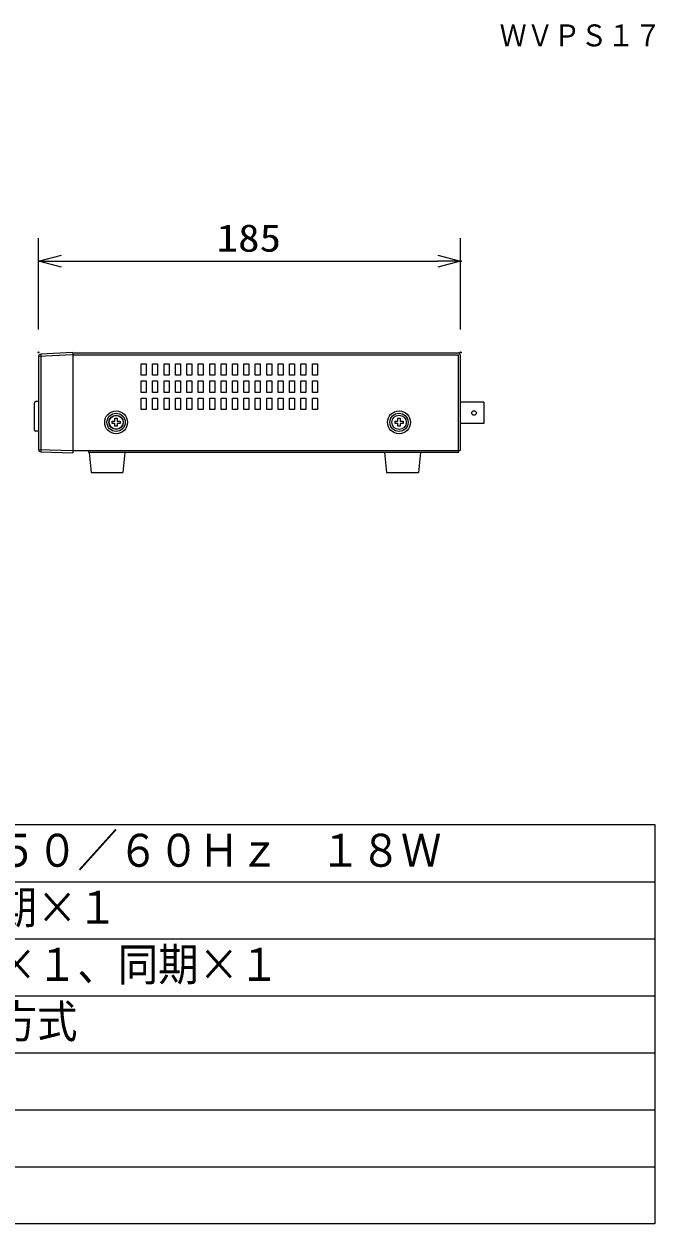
# Model space of a CAD drawing. Units: millimetres, scale not verified. Extents: x -63 to 63, y -57 to 57.
# Drawn here: x 7.2 to 62.5, y -56.5 to 48.7 of the extents above; entities that cross this region are included whole.
import ezdxf
from ezdxf.enums import TextEntityAlignment as Align

# ---------------------------------------------------------------- set-up
doc = ezdxf.new("R2010")
doc.units = ezdxf.units.MM
doc.header["$LTSCALE"] = 0.190236
doc.header["$PDMODE"] = 32
doc.header["$PDSIZE"] = 0.0951
for name, color, linetype in [('0-0_WAKU', 3, 'Continuous'), ('0-1_MOJI1', 7, 'Continuous'), ('0-2_GAIKEI', 1, 'Continuous'), ('0-3_TOUROKU', 1, 'Continuous')]:
    doc.layers.add(name, color=color, linetype=linetype)
doc.styles.add('ＭＳ ゴシック', font='')
doc.styles.get('ＭＳ ゴシック').set_extended_font_data('MS Gothic')

# ---------------------------------------------------------------- blocks, each defined once
blk = doc.blocks.new('_OPEN30')
at = {"layer": '0-1_MOJI1'}
blk.add_line((0, 0), (-1, 0), dxfattribs=at)
blk.add_lwpolyline([(-1, 0.26795), (0, 0), (-1, -0.26795)], dxfattribs=at)

msp = doc.modelspace()

# ---------------------------------------------------------------- linework, layer by layer
at = {"layer": '0-0_WAKU'}
for p, q in [((8.4809, 21.8849), (8.4809, 29.8849)), ((45.481, 21.8849), (45.481, 29.8849)), ((10.4809, 27.8849), (43.481, 27.8849))]:
    msp.add_line(p, q, dxfattribs=at)
at = {"layer": '0-0_WAKU', "color": 4}
for p, q in [((-62.5001, -21.5), (62.5001, -21.5)), ((62.5001, -21.5), (62.5001, -56.5001)), ((62.5001, -56.5001), (-62.5001, -56.5001))]:
    msp.add_line(p, q, dxfattribs=at)
at = {"layer": '0-0_WAKU', "color": 1}
for p, q in [((-62.5001, -26.5), (62.5001, -26.5)), ((-62.5001, -31.5001), (62.5001, -31.5001)), ((-62.5001, -36.5001), (62.5001, -36.5001)), ((-62.5001, -41.5001), (62.5001, -41.5001)), ((-62.5001, -46.5001), (62.5001, -46.5001)), ((-62.5001, -51.5001), (62.5001, -51.5001))]:
    msp.add_line(p, q, dxfattribs=at)
at = {"layer": '0-1_MOJI1'}
for p in [(45.481, 27.8849), (8.4809, 19.8849), (45.481, 19.8849)]:
    msp.add_point(p, dxfattribs=at)
at = {"layer": '0-2_GAIKEI'}
for p, q in [((11.4809, 19.6817), (8.4809, 19.5245)), ((8.6704, 19.7342), (8.6704, 11.1752)), ((11.4809, 19.6815), (45.281, 19.6815)), ((45.281, 11.2815), (45.281, 19.6815)), ((17.4809, 17.8815), (17.4809, 18.8815)), ((17.4809, 18.8815), (17.9209, 18.8815)), ((17.9209, 17.8815), (17.4809, 17.8815)), ((17.9209, 18.8815), (17.9209, 17.8815)), ((18.4809, 17.8815), (18.4809, 18.8815)), ((18.4809, 18.8815), (18.9209, 18.8815)), ((18.9209, 17.8815), (18.4809, 17.8815)), ((18.9209, 18.8815), (18.9209, 17.8815)), ((19.4809, 17.8815), (19.4809, 18.8815)), ((19.4809, 18.8815), (19.9209, 18.8815)), ((19.9209, 17.8815), (19.4809, 17.8815)), ((19.9209, 18.8815), (19.9209, 17.8815)), ((20.4809, 17.8815), (20.4809, 18.8815)), ((20.4809, 18.8815), (20.9209, 18.8815)), ((20.9209, 17.8815), (20.4809, 17.8815)), ((20.9209, 18.8815), (20.9209, 17.8815)), ((21.4809, 17.8815), (21.4809, 18.8815)), ((21.4809, 18.8815), (21.9209, 18.8815)), ((21.9209, 17.8815), (21.4809, 17.8815)), ((21.9209, 18.8815), (21.9209, 17.8815)), ((22.4809, 17.8815), (22.4809, 18.8815)), ((22.4809, 18.8815), (22.9209, 18.8815)), ((22.9209, 17.8815), (22.4809, 17.8815)), ((22.9209, 18.8815), (22.9209, 17.8815)), ((23.4809, 17.8815), (23.4809, 18.8815)), ((23.4809, 18.8815), (23.9209, 18.8815)), ((23.9209, 17.8815), (23.4809, 17.8815)), ((23.9209, 18.8815), (23.9209, 17.8815)), ((24.4809, 17.8815), (24.4809, 18.8815)), ((24.4809, 18.8815), (24.9209, 18.8815)), ((24.9209, 17.8815), (24.4809, 17.8815)), ((24.9209, 18.8815), (24.9209, 17.8815)), ((25.4809, 17.8815), (25.4809, 18.8815)), ((25.4809, 18.8815), (25.9209, 18.8815)), ((25.9209, 17.8815), (25.4809, 17.8815)), ((25.9209, 18.8815), (25.9209, 17.8815)), ((26.4809, 17.8815), (26.4809, 18.8815)), ((26.4809, 18.8815), (26.9209, 18.8815)), ((26.9209, 17.8815), (26.4809, 17.8815)), ((26.9209, 18.8815), (26.9209, 17.8815)), ((27.4809, 18.8815), (27.9209, 18.8815)), ((27.4809, 17.8815), (27.4809, 18.8815)), ((27.9209, 17.8815), (27.4809, 17.8815)), ((27.9209, 18.8815), (27.9209, 17.8815)), ((28.4809, 18.8815), (28.9209, 18.8815)), ((28.4809, 17.8815), (28.4809, 18.8815)), ((28.9209, 17.8815), (28.4809, 17.8815)), ((28.9209, 18.8815), (28.9209, 17.8815)), ((29.4809, 18.8815), (29.9209, 18.8815)), ((29.4809, 17.8815), (29.4809, 18.8815)), ((29.9209, 17.8815), (29.4809, 17.8815)), ((29.9209, 18.8815), (29.9209, 17.8815)), ((30.4809, 18.8815), (30.9209, 18.8815)), ((30.4809, 17.8815), (30.4809, 18.8815)), ((30.9209, 17.8815), (30.4809, 17.8815)), ((30.9209, 18.8815), (30.9209, 17.8815)), ((31.4809, 18.8815), (31.921, 18.8815)), ((31.4809, 17.8815), (31.4809, 18.8815)), ((31.921, 17.8815), (31.4809, 17.8815)), ((31.921, 18.8815), (31.921, 17.8815)), ((32.481, 18.8815), (32.921, 18.8815)), ((32.481, 17.8815), (32.481, 18.8815)), ((32.921, 17.8815), (32.481, 17.8815)), ((32.921, 18.8815), (32.921, 17.8815)), ((17.4809, 16.3815), (17.4809, 17.3815)), ((17.4809, 17.3815), (17.9209, 17.3815)), ((17.9209, 17.3815), (17.9209, 16.3815)), ((18.4809, 16.3815), (18.4809, 17.3815)), ((18.4809, 17.3815), (18.9209, 17.3815)), ((18.9209, 17.3815), (18.9209, 16.3815)), ((19.4809, 16.3815), (19.4809, 17.3815)), ((19.4809, 17.3815), (19.9209, 17.3815)), ((19.9209, 17.3815), (19.9209, 16.3815)), ((20.4809, 16.3815), (20.4809, 17.3815)), ((20.4809, 17.3815), (20.9209, 17.3815)), ((20.9209, 17.3815), (20.9209, 16.3815)), ((21.4809, 16.3815), (21.4809, 17.3815)), ((21.4809, 17.3815), (21.9209, 17.3815)), ((21.9209, 17.3815), (21.9209, 16.3815)), ((22.4809, 16.3815), (22.4809, 17.3815)), ((22.4809, 17.3815), (22.9209, 17.3815)), ((22.9209, 17.3815), (22.9209, 16.3815)), ((23.4809, 16.3815), (23.4809, 17.3815)), ((23.4809, 17.3815), (23.9209, 17.3815)), ((23.9209, 17.3815), (23.9209, 16.3815)), ((24.4809, 16.3815), (24.4809, 17.3815)), ((24.4809, 17.3815), (24.9209, 17.3815)), ((24.9209, 17.3815), (24.9209, 16.3815)), ((25.4809, 16.3815), (25.4809, 17.3815)), ((25.4809, 17.3815), (25.9209, 17.3815)), ((25.9209, 17.3815), (25.9209, 16.3815)), ((26.4809, 16.3815), (26.4809, 17.3815)), ((26.4809, 17.3815), (26.9209, 17.3815)), ((26.9209, 17.3815), (26.9209, 16.3815)), ((27.4809, 16.3815), (27.4809, 17.3815)), ((27.4809, 17.3815), (27.9209, 17.3815)), ((27.9209, 17.3815), (27.9209, 16.3815)), ((28.4809, 17.3815), (28.9209, 17.3815)), ((28.4809, 16.3815), (28.4809, 17.3815)), ((28.9209, 17.3815), (28.9209, 16.3815)), ((29.4809, 17.3815), (29.9209, 17.3815)), ((29.4809, 16.3815), (29.4809, 17.3815)), ((29.9209, 17.3815), (29.9209, 16.3815)), ((30.4809, 17.3815), (30.9209, 17.3815)), ((30.4809, 16.3815), (30.4809, 17.3815)), ((30.9209, 17.3815), (30.9209, 16.3815)), ((31.4809, 17.3815), (31.921, 17.3815)), ((31.4809, 16.3815), (31.4809, 17.3815)), ((31.921, 17.3815), (31.921, 16.3815)), ((32.481, 17.3815), (32.921, 17.3815)), ((32.481, 16.3815), (32.481, 17.3815)), ((32.921, 17.3815), (32.921, 16.3815)), ((17.9209, 16.3815), (17.4809, 16.3815)), ((17.4809, 14.8815), (17.4809, 15.8815)), ((17.4809, 15.8815), (17.9209, 15.8815)), ((17.9209, 15.8815), (17.9209, 14.8815)), ((18.9209, 16.3815), (18.4809, 16.3815)), ((18.4809, 14.8815), (18.4809, 15.8815)), ((18.4809, 15.8815), (18.9209, 15.8815)), ((18.9209, 15.8815), (18.9209, 14.8815)), ((19.9209, 16.3815), (19.4809, 16.3815)), ((19.4809, 14.8815), (19.4809, 15.8815)), ((19.4809, 15.8815), (19.9209, 15.8815)), ((19.9209, 15.8815), (19.9209, 14.8815)), ((20.9209, 16.3815), (20.4809, 16.3815)), ((20.4809, 14.8815), (20.4809, 15.8815)), ((20.4809, 15.8815), (20.9209, 15.8815)), ((20.9209, 15.8815), (20.9209, 14.8815)), ((21.9209, 16.3815), (21.4809, 16.3815)), ((21.4809, 14.8815), (21.4809, 15.8815)), ((21.4809, 15.8815), (21.9209, 15.8815)), ((21.9209, 15.8815), (21.9209, 14.8815)), ((22.9209, 16.3815), (22.4809, 16.3815)), ((22.4809, 14.8815), (22.4809, 15.8815)), ((22.4809, 15.8815), (22.9209, 15.8815)), ((22.9209, 15.8815), (22.9209, 14.8815)), ((23.9209, 16.3815), (23.4809, 16.3815)), ((23.4809, 14.8815), (23.4809, 15.8815)), ((23.4809, 15.8815), (23.9209, 15.8815)), ((23.9209, 15.8815), (23.9209, 14.8815)), ((24.9209, 16.3815), (24.4809, 16.3815)), ((24.4809, 14.8815), (24.4809, 15.8815)), ((24.4809, 15.8815), (24.9209, 15.8815)), ((24.9209, 15.8815), (24.9209, 14.8815)), ((25.9209, 16.3815), (25.4809, 16.3815)), ((25.4809, 14.8815), (25.4809, 15.8815)), ((25.4809, 15.8815), (25.9209, 15.8815)), ((25.9209, 15.8815), (25.9209, 14.8815)), ((26.9209, 16.3815), (26.4809, 16.3815)), ((26.4809, 14.8815), (26.4809, 15.8815)), ((26.4809, 15.8815), (26.9209, 15.8815)), ((26.9209, 15.8815), (26.9209, 14.8815)), ((27.9209, 16.3815), (27.4809, 16.3815)), ((27.4809, 14.8815), (27.4809, 15.8815)), ((27.4809, 15.8815), (27.9209, 15.8815)), ((27.9209, 15.8815), (27.9209, 14.8815)), ((28.9209, 16.3815), (28.4809, 16.3815)), ((28.4809, 14.8815), (28.4809, 15.8815)), ((28.4809, 15.8815), (28.9209, 15.8815)), ((28.9209, 15.8815), (28.9209, 14.8815)), ((29.9209, 16.3815), (29.4809, 16.3815)), ((29.4809, 14.8815), (29.4809, 15.8815)), ((29.4809, 15.8815), (29.9209, 15.8815)), ((29.9209, 15.8815), (29.9209, 14.8815)), ((30.9209, 16.3815), (30.4809, 16.3815)), ((30.4809, 15.8815), (30.9209, 15.8815)), ((30.4809, 14.8815), (30.4809, 15.8815)), ((30.9209, 15.8815), (30.9209, 14.8815)), ((31.921, 16.3815), (31.4809, 16.3815)), ((31.4809, 15.8815), (31.921, 15.8815)), ((31.4809, 14.8815), (31.4809, 15.8815)), ((31.921, 15.8815), (31.921, 14.8815)), ((32.921, 16.3815), (32.481, 16.3815)), ((32.481, 15.8815), (32.921, 15.8815)), ((32.481, 14.8815), (32.481, 15.8815)), ((32.921, 15.8815), (32.921, 14.8815)), ((8.1209, 13.0815), (8.1209, 15.4815)), ((8.4809, 15.5815), (8.2209, 15.5815)), ((17.9209, 14.8815), (17.4809, 14.8815)), ((18.9209, 14.8815), (18.4809, 14.8815)), ((19.9209, 14.8815), (19.4809, 14.8815)), ((20.9209, 14.8815), (20.4809, 14.8815)), ((21.9209, 14.8815), (21.4809, 14.8815)), ((22.9209, 14.8815), (22.4809, 14.8815)), ((23.9209, 14.8815), (23.4809, 14.8815)), ((24.9209, 14.8815), (24.4809, 14.8815)), ((25.9209, 14.8815), (25.4809, 14.8815)), ((26.9209, 14.8815), (26.4809, 14.8815)), ((27.9209, 14.8815), (27.4809, 14.8815)), ((28.9209, 14.8815), (28.4809, 14.8815)), ((29.9209, 14.8815), (29.4809, 14.8815)), ((30.9209, 14.8815), (30.4809, 14.8815)), ((31.921, 14.8815), (31.4809, 14.8815)), ((32.921, 14.8815), (32.481, 14.8815)), ((47.501, 15.5165), (45.441, 15.5165)), ((47.501, 15.5165), (47.501, 13.6465)), ((14.9309, 13.6615), (14.9309, 13.8615)), ((14.9309, 13.8615), (15.1809, 13.8615)), ((15.1809, 13.8615), (15.1809, 14.1115)), ((15.1809, 14.1115), (15.3809, 14.1115)), ((15.3809, 14.1115), (15.3809, 13.8615)), ((15.3809, 13.8615), (15.6309, 13.8615)), ((15.6309, 13.8615), (15.6309, 13.6615)), ((39.731, 13.8615), (39.981, 13.8615)), ((39.731, 13.6615), (39.731, 13.8615)), ((39.981, 14.1115), (40.181, 14.1115)), ((39.981, 13.8615), (39.981, 14.1115)), ((40.181, 14.1115), (40.181, 13.8615)), ((40.181, 13.8615), (40.431, 13.8615)), ((40.431, 13.8615), (40.431, 13.6615)), ((8.4809, 12.9815), (8.2209, 12.9815)), ((15.1809, 13.6615), (14.9309, 13.6615)), ((15.1809, 13.4115), (15.1809, 13.6615)), ((15.3809, 13.4115), (15.1809, 13.4115)), ((15.3809, 13.6615), (15.3809, 13.4115)), ((15.6309, 13.6615), (15.3809, 13.6615)), ((39.981, 13.6615), (39.731, 13.6615)), ((39.981, 13.4115), (39.981, 13.6615)), ((40.181, 13.4115), (39.981, 13.4115)), ((40.431, 13.6615), (40.181, 13.6615)), ((40.181, 13.6615), (40.181, 13.4115)), ((47.501, 13.6465), (45.441, 13.6465)), ((8.4809, 11.3812), (11.4809, 11.2812))]:
    msp.add_line(p, q, dxfattribs=at)
at = {"layer": '0-2_GAIKEI', "color": 7}
for p, q in [((8.4809, 19.5345), (8.4809, 11.3749)), ((11.4809, 19.8815), (8.6704, 19.7342)), ((11.4809, 19.8815), (11.4809, 11.0815)), ((11.4809, 19.8415), (45.281, 19.8415)), ((45.441, 19.6815), (45.441, 11.2815)), ((8.6742, 11.175), (11.4809, 11.0815)), ((12.8809, 11.1215), (12.8809, 11.2815)), ((45.281, 11.1215), (12.8809, 11.1215)), ((12.9133, 11.1215), (13.0809, 9.3615)), ((16.0485, 11.1215), (15.8809, 9.3615)), ((38.8133, 11.1215), (38.981, 9.3615)), ((41.9486, 11.1215), (41.781, 9.3615)), ((45.281, 11.2815), (45.441, 11.2815)), ((45.281, 11.1215), (45.281, 11.2815)), ((13.0809, 9.3615), (15.8809, 9.3615)), ((38.981, 9.3615), (41.781, 9.3615))]:
    msp.add_line(p, q, dxfattribs=at)
at = {"layer": '0-2_GAIKEI'}
msp.add_lwpolyline([(11.4809, 11.2815), (12.8809, 11.2815), (45.281, 11.2815)], dxfattribs=at)
for centre, radius in [((15.2809, 13.7615), 1), ((40.081, 13.7615), 1), ((46.653, 14.5815), 0.198), ((15.2809, 13.7615), 0.8), ((15.2809, 13.7615), 0.63), ((15.2809, 13.7615), 0.6072), ((40.081, 13.7615), 0.8), ((40.081, 13.7615), 0.63)]:
    msp.add_circle(centre, radius, dxfattribs=at)
at = {"layer": '0-2_GAIKEI', "color": 7}
for centre, radius, start, end in [((8.6809, 19.5345), 0.2, 93, 180), ((45.281, 19.6815), 0.16, 0, 90), ((8.6809, 11.3749), 0.2, 180, 268.09085)]:
    msp.add_arc(centre, radius, start, end, dxfattribs=at)
at = {"layer": '0-2_GAIKEI'}
for centre, start, end in [((8.2209, 15.4815), 90, 180), ((8.2209, 13.0815), 180, 270)]:
    msp.add_arc(centre, 0.1, start, end, dxfattribs=at)

# ---------------------------------------------------------------- block references
at = {"layer": '0-0_WAKU', "xscale": 2, "yscale": 2, "rotation": 180}
msp.add_blockref('_OPEN30', (8.4809, 27.8849), dxfattribs=at)
at = {"layer": '0-0_WAKU', "xscale": 2, "yscale": 2}
msp.add_blockref('_OPEN30', (45.481, 27.8849), dxfattribs=at)

# ---------------------------------------------------------------- texts
at = {"layer": '0-0_WAKU', "style": 'ＭＳ ゴシック', "width": 1.15}
msp.add_text('185', height=2.406, dxfattribs=at).set_placement((24.0938, 27.9945), align=Align.BOTTOM_LEFT)
at = {"layer": '0-1_MOJI1', "color": 2, "style": 'ＭＳ ゴシック', "width": 0.9}
for s, p in [('ＡＣ１００Ｖ\u3000５０／６０Ｈｚ\u3000１８Ｗ', (-20, -26.0552)), ('カメラ×１、同期×１', (-20, -31.0552)), ('映像×１、音声×１、同期×１', (-20, -36.0552)), ('定電流重畳伝送方式', (-20, -41.0552))]:
    msp.add_text(s, height=2.887, dxfattribs=at).set_placement(p, align=Align.BOTTOM_LEFT)
at = {"layer": '0-3_TOUROKU', "style": 'ＭＳ ゴシック', "width": 0.9}
msp.add_text('ＷＶＰＳ１７', height=1.925, dxfattribs=at).set_placement((48.9, 46.13), align=Align.BOTTOM_LEFT)

doc.saveas('drawing.dxf')
